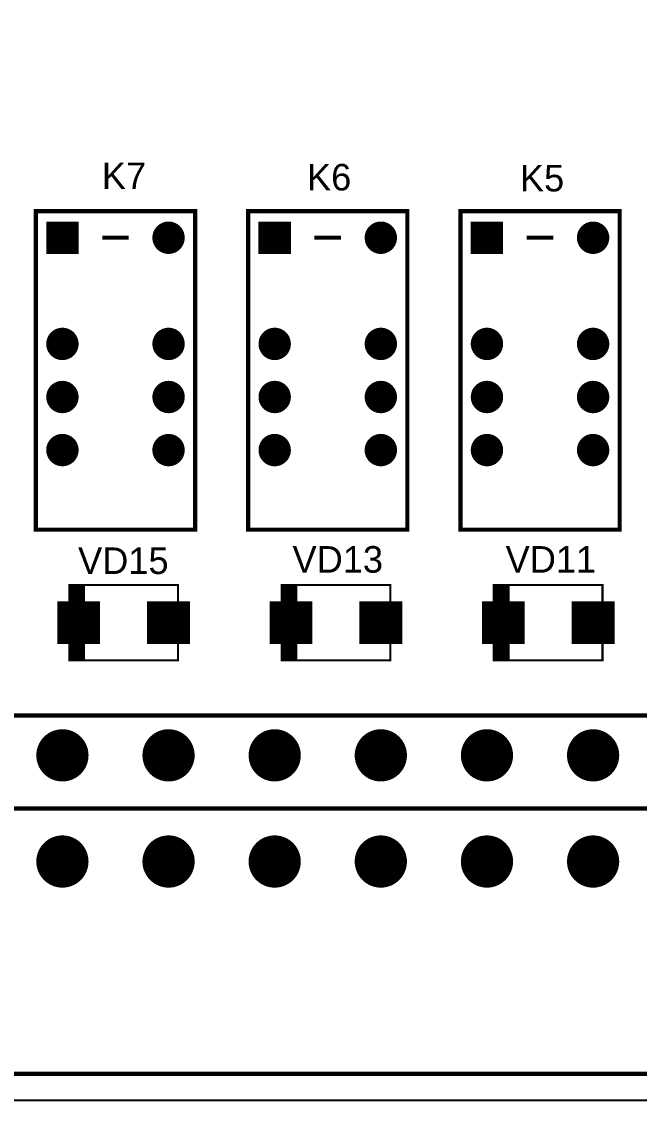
# Model space of a CAD drawing. Extents: x 51 to 816, y 111 to 274.
# Drawn here: x 238.6 to 275.6, y 122.9 to 187.4 of the extents above; entities that cross this region are included whole.
import ezdxf
from ezdxf.enums import TextEntityAlignment as Align

# ---------------------------------------------------------------- set-up
doc = ezdxf.new("R2010")
doc.units = 0
doc.header["$MEASUREMENT"] = 0
doc.layers.add('BOARD', color=7, linetype='Continuous')
doc.layers.add('TOP', color=7, linetype='Continuous')

msp = doc.modelspace()

# ---------------------------------------------------------------- linework, layer by layer
at = {"layer": 'BOARD'}
msp.add_lwpolyline([(63.2722, 251.484), (354.4197, 251.484), (354.4197, 122.8965), (63.2722, 122.8965)], close=True, dxfattribs=at)
at = {"layer": 'TOP'}
for points, const_width in [([(239.4847, 176.0778), (249.0097, 176.0778), (249.0097, 157.0278), (239.4847, 157.0278)], 0.25), ([(252.1847, 176.0778), (261.7097, 176.0778), (261.7097, 157.0278), (252.1847, 157.0278)], 0.25), ([(264.8847, 176.0778), (274.4097, 176.0778), (274.4097, 157.0278), (264.8847, 157.0278)], 0.25), ([(240.166, 175.3965), (241.9785, 175.3965), (241.9785, 173.584), (240.166, 173.584)], 0.125), ([(252.866, 175.3965), (254.6785, 175.3965), (254.6785, 173.584), (252.866, 173.584)], 0.125), ([(265.566, 175.3965), (267.3785, 175.3965), (267.3785, 173.584), (265.566, 173.584)], 0.125), ([(241.4847, 149.219), (241.4847, 153.724), (247.9847, 153.724), (247.9847, 149.219)], 0.125), ([(254.1847, 149.219), (254.1847, 153.724), (260.6847, 153.724), (260.6847, 149.219)], 0.125), ([(266.8847, 149.219), (266.8847, 153.724), (273.3847, 153.724), (273.3847, 149.219)], 0.125), ([(240.8285, 152.6903), (243.266, 152.6903), (243.266, 150.2528), (240.8285, 150.2528)], 0.125), ([(246.2035, 152.6903), (248.641, 152.6903), (248.641, 150.2528), (246.2035, 150.2528)], 0.125), ([(253.5285, 152.6903), (255.966, 152.6903), (255.966, 150.2528), (253.5285, 150.2528)], 0.125), ([(258.9035, 152.6903), (261.341, 152.6903), (261.341, 150.2528), (258.9035, 150.2528)], 0.125), ([(266.2285, 152.6903), (268.666, 152.6903), (268.666, 150.2528), (266.2285, 150.2528)], 0.125), ([(271.6035, 152.6903), (274.041, 152.6903), (274.041, 150.2528), (271.6035, 150.2528)], 0.125), ([(329.1785, 145.9153), (222.816, 145.9153), (222.816, 124.484), (329.1785, 124.484)], 0.25), ([(222.816, 140.359), (329.1785, 140.359), (329.1785, 124.484), (222.816, 124.484)], 0.25)]:
    msp.add_lwpolyline(points, close=True, dxfattribs=dict(at, const_width=const_width))
for points, const_width in [([(240.1785, 175.3965), (240.1785, 173.584)], 0.125), ([(240.3035, 175.3965), (240.3035, 173.584)], 0.125), ([(240.4285, 175.3965), (240.4285, 173.584)], 0.125), ([(240.5535, 175.3965), (240.5535, 173.584)], 0.125), ([(240.6785, 175.3965), (240.6785, 173.584)], 0.125), ([(240.8035, 175.3965), (240.8035, 173.584)], 0.125), ([(240.9285, 175.3965), (240.9285, 173.584)], 0.125), ([(241.0535, 175.3965), (241.0535, 173.584)], 0.125), ([(241.1785, 175.3965), (241.1785, 173.584)], 0.125), ([(241.3035, 175.3965), (241.3035, 173.584)], 0.125), ([(241.4285, 175.3965), (241.4285, 173.584)], 0.125), ([(241.5535, 175.3965), (241.5535, 173.584)], 0.125), ([(241.6785, 175.3965), (241.6785, 173.584)], 0.125), ([(241.8035, 175.3965), (241.8035, 173.584)], 0.125), ([(241.9285, 175.3965), (241.9285, 173.584)], 0.125), ([(246.6785, 175.0078), (246.6785, 173.9728)], 0.125), ([(246.8035, 175.1515), (246.8035, 173.829)], 0.125), ([(246.9285, 175.249), (246.9285, 173.7315)], 0.125), ([(247.0535, 175.3178), (247.0535, 173.6628)], 0.125), ([(247.1785, 175.3628), (247.1785, 173.6178)], 0.125), ([(247.3035, 175.3878), (247.3035, 173.5928)], 0.125), ([(247.4285, 175.3953), (247.4285, 173.5853)], 0.125), ([(247.5535, 175.3865), (247.5535, 173.594)], 0.125), ([(247.6785, 175.359), (247.6785, 173.6215)], 0.125), ([(247.8035, 175.3115), (247.8035, 173.669)], 0.125), ([(247.9285, 175.2415), (247.9285, 173.739)], 0.125), ([(248.0535, 175.1403), (248.0535, 173.8403)], 0.125), ([(248.1785, 174.989), (248.1785, 173.9915)], 0.125), ([(252.9285, 175.3965), (252.9285, 173.584)], 0.125), ([(253.0535, 175.3965), (253.0535, 173.584)], 0.125), ([(253.1785, 175.3965), (253.1785, 173.584)], 0.125), ([(253.3035, 175.3965), (253.3035, 173.584)], 0.125), ([(253.4285, 175.3965), (253.4285, 173.584)], 0.125), ([(253.5535, 175.3965), (253.5535, 173.584)], 0.125), ([(253.6785, 175.3965), (253.6785, 173.584)], 0.125), ([(253.8035, 175.3965), (253.8035, 173.584)], 0.125), ([(253.9285, 175.3965), (253.9285, 173.584)], 0.125), ([(254.0535, 175.3965), (254.0535, 173.584)], 0.125), ([(254.1785, 175.3965), (254.1785, 173.584)], 0.125), ([(254.3035, 175.3965), (254.3035, 173.584)], 0.125), ([(254.4285, 175.3965), (254.4285, 173.584)], 0.125), ([(254.5535, 175.3965), (254.5535, 173.584)], 0.125), ([(254.6785, 175.3965), (254.6785, 173.584)], 0.125), ([(259.3035, 174.8778), (259.3035, 174.1028)], 0.125), ([(259.4285, 175.0728), (259.4285, 173.9078)], 0.125), ([(259.5535, 175.1953), (259.5535, 173.7853)], 0.125), ([(259.6785, 175.2803), (259.6785, 173.7003)], 0.125), ([(259.8035, 175.3378), (259.8035, 173.6428)], 0.125), ([(259.9285, 175.3753), (259.9285, 173.6053)], 0.125), ([(260.0535, 175.3928), (260.0535, 173.5878)], 0.125), ([(260.1785, 175.394), (260.1785, 173.5865)], 0.125), ([(260.3035, 175.3778), (260.3035, 173.6028)], 0.125), ([(260.4285, 175.3428), (260.4285, 173.6378)], 0.125), ([(260.5535, 175.2865), (260.5535, 173.694)], 0.125), ([(260.6785, 175.2053), (260.6785, 173.7753)], 0.125), ([(260.8035, 175.0878), (260.8035, 173.8928)], 0.125), ([(260.9285, 174.904), (260.9285, 174.0765)], 0.125), ([(265.6785, 175.3965), (265.6785, 173.584)], 0.125), ([(265.8035, 175.3965), (265.8035, 173.584)], 0.125), ([(265.9285, 175.3965), (265.9285, 173.584)], 0.125), ([(266.0535, 175.3965), (266.0535, 173.584)], 0.125), ([(266.1785, 175.3965), (266.1785, 173.584)], 0.125), ([(266.3035, 175.3965), (266.3035, 173.584)], 0.125), ([(266.4285, 175.3965), (266.4285, 173.584)], 0.125), ([(266.5535, 175.3965), (266.5535, 173.584)], 0.125), ([(266.6785, 175.3965), (266.6785, 173.584)], 0.125), ([(266.8035, 175.3965), (266.8035, 173.584)], 0.125), ([(266.9285, 175.3965), (266.9285, 173.584)], 0.125), ([(267.0535, 175.3965), (267.0535, 173.584)], 0.125), ([(267.1785, 175.3965), (267.1785, 173.584)], 0.125), ([(267.3035, 175.3965), (267.3035, 173.584)], 0.125), ([(272.0535, 174.969), (272.0535, 174.0115)], 0.125), ([(272.1785, 175.1278), (272.1785, 173.8528)], 0.125), ([(272.3035, 175.2328), (272.3035, 173.7478)], 0.125), ([(272.4285, 175.3053), (272.4285, 173.6753)], 0.125), ([(272.5535, 175.3553), (272.5535, 173.6253)], 0.125), ([(272.6785, 175.384), (272.6785, 173.5965)], 0.125), ([(272.8035, 175.3953), (272.8035, 173.5853)], 0.125), ([(272.9285, 175.3903), (272.9285, 173.5903)], 0.125), ([(273.0535, 175.3653), (273.0535, 173.6153)], 0.125), ([(273.1785, 175.3228), (273.1785, 173.6578)], 0.125), ([(273.3035, 175.2578), (273.3035, 173.7228)], 0.125), ([(273.4285, 175.1628), (273.4285, 173.8178)], 0.125), ([(273.5535, 175.0253), (273.5535, 173.9553)], 0.125), ([(243.4535, 174.4903), (245.041, 174.4903)], 0.25), ([(246.5535, 174.7478), (246.5535, 174.2328)], 0.125), ([(248.3035, 174.7015), (248.3035, 174.279)], 0.125), ([(256.1535, 174.4903), (257.741, 174.4903)], 0.25), ([(268.8535, 174.4903), (270.441, 174.4903)], 0.25), ([(271.9285, 174.6403), (271.9285, 174.3403)], 0.125), ([(273.6785, 174.7865), (273.6785, 174.194)], 0.125), ([(240.8035, 169.0053), (240.8035, 167.2753)], 0.125), ([(240.9285, 169.034), (240.9285, 167.2465)], 0.125), ([(241.0535, 169.0453), (241.0535, 167.2353)], 0.125), ([(241.1785, 169.0403), (241.1785, 167.2403)], 0.125), ([(241.3035, 169.0153), (241.3035, 167.2653)], 0.125), ([(247.1785, 169.0128), (247.1785, 167.2678)], 0.125), ([(247.3035, 169.0378), (247.3035, 167.2428)], 0.125), ([(247.4285, 169.0453), (247.4285, 167.2353)], 0.125), ([(247.5535, 169.0365), (247.5535, 167.244)], 0.125), ([(247.6785, 169.009), (247.6785, 167.2715)], 0.125), ([(253.5535, 169.019), (253.5535, 167.2615)], 0.125), ([(253.6785, 169.0415), (253.6785, 167.239)], 0.125), ([(253.8035, 169.0453), (253.8035, 167.2353)], 0.125), ([(253.9285, 169.0328), (253.9285, 167.2478)], 0.125), ([(254.0535, 169.0015), (254.0535, 167.279)], 0.125), ([(259.8035, 168.9878), (259.8035, 167.2928)], 0.125), ([(259.9285, 169.0253), (259.9285, 167.2553)], 0.125), ([(260.0535, 169.0428), (260.0535, 167.2378)], 0.125), ([(260.1785, 169.044), (260.1785, 167.2365)], 0.125), ([(260.3035, 169.0278), (260.3035, 167.2528)], 0.125), ([(260.4285, 168.9928), (260.4285, 167.2878)], 0.125), ([(266.1785, 168.9965), (266.1785, 167.284)], 0.125), ([(266.3035, 169.0303), (266.3035, 167.2503)], 0.125), ([(266.4285, 169.0453), (266.4285, 167.2353)], 0.125), ([(266.5535, 169.0428), (266.5535, 167.2378)], 0.125), ([(266.6785, 169.0215), (266.6785, 167.259)], 0.125), ([(272.5535, 169.0053), (272.5535, 167.2753)], 0.125), ([(272.6785, 169.034), (272.6785, 167.2465)], 0.125), ([(272.8035, 169.0453), (272.8035, 167.2353)], 0.125), ([(272.9285, 169.0403), (272.9285, 167.2403)], 0.125), ([(273.0535, 169.0153), (273.0535, 167.2653)], 0.125), ([(240.3035, 168.619), (240.3035, 167.6615)], 0.125), ([(240.4285, 168.7778), (240.4285, 167.5028)], 0.125), ([(240.5535, 168.8828), (240.5535, 167.3978)], 0.125), ([(240.6785, 168.9553), (240.6785, 167.3253)], 0.125), ([(241.4285, 168.9728), (241.4285, 167.3078)], 0.125), ([(241.5535, 168.9078), (241.5535, 167.3728)], 0.125), ([(241.6785, 168.8128), (241.6785, 167.4678)], 0.125), ([(241.8035, 168.6753), (241.8035, 167.6053)], 0.125), ([(241.9285, 168.4365), (241.9285, 167.844)], 0.125), ([(246.5535, 168.3978), (246.5535, 167.8828)], 0.125), ([(246.6785, 168.6578), (246.6785, 167.6228)], 0.125), ([(246.8035, 168.8015), (246.8035, 167.479)], 0.125), ([(246.9285, 168.899), (246.9285, 167.3815)], 0.125), ([(247.0535, 168.9678), (247.0535, 167.3128)], 0.125), ([(247.8035, 168.9615), (247.8035, 167.319)], 0.125), ([(247.9285, 168.8915), (247.9285, 167.389)], 0.125), ([(248.0535, 168.7903), (248.0535, 167.4903)], 0.125), ([(248.1785, 168.639), (248.1785, 167.6415)], 0.125), ([(248.3035, 168.3515), (248.3035, 167.929)], 0.125), ([(252.9285, 168.4703), (252.9285, 167.8103)], 0.125), ([(253.0535, 168.6915), (253.0535, 167.589)], 0.125), ([(253.1785, 168.824), (253.1785, 167.4565)], 0.125), ([(253.3035, 168.9153), (253.3035, 167.3653)], 0.125), ([(253.4285, 168.9778), (253.4285, 167.3028)], 0.125), ([(254.1785, 168.9503), (254.1785, 167.3303)], 0.125), ([(254.3035, 168.874), (254.3035, 167.4065)], 0.125), ([(254.4285, 168.7653), (254.4285, 167.5153)], 0.125), ([(254.5535, 168.599), (254.5535, 167.6815)], 0.125), ([(259.3035, 168.5278), (259.3035, 167.7528)], 0.125), ([(259.4285, 168.7228), (259.4285, 167.5578)], 0.125), ([(259.5535, 168.8453), (259.5535, 167.4353)], 0.125), ([(259.6785, 168.9303), (259.6785, 167.3503)], 0.125), ([(260.5535, 168.9365), (260.5535, 167.344)], 0.125), ([(260.6785, 168.8553), (260.6785, 167.4253)], 0.125), ([(260.8035, 168.7378), (260.8035, 167.5428)], 0.125), ([(260.9285, 168.554), (260.9285, 167.7265)], 0.125), ([(265.6785, 168.5765), (265.6785, 167.704)], 0.125), ([(265.8035, 168.7515), (265.8035, 167.529)], 0.125), ([(265.9285, 168.8653), (265.9285, 167.4153)], 0.125), ([(266.0535, 168.9428), (266.0535, 167.3378)], 0.125), ([(266.8035, 168.9828), (266.8035, 167.2978)], 0.125), ([(266.9285, 168.9228), (266.9285, 167.3578)], 0.125), ([(267.0535, 168.8353), (267.0535, 167.4453)], 0.125), ([(267.1785, 168.7078), (267.1785, 167.5728)], 0.125), ([(267.3035, 168.5003), (267.3035, 167.7803)], 0.125), ([(272.0535, 168.619), (272.0535, 167.6615)], 0.125), ([(272.1785, 168.7778), (272.1785, 167.5028)], 0.125), ([(272.3035, 168.8828), (272.3035, 167.3978)], 0.125), ([(272.4285, 168.9553), (272.4285, 167.3253)], 0.125), ([(273.1785, 168.9728), (273.1785, 167.3078)], 0.125), ([(273.3035, 168.9078), (273.3035, 167.3728)], 0.125), ([(273.4285, 168.8128), (273.4285, 167.4678)], 0.125), ([(273.5535, 168.6753), (273.5535, 167.6053)], 0.125), ([(273.6785, 168.4365), (273.6785, 167.844)], 0.125), ([(240.1785, 168.2903), (240.1785, 167.9903)], 0.125), ([(271.9285, 168.2903), (271.9285, 167.9903)], 0.125), ([(240.6785, 165.7803), (240.6785, 164.1503)], 0.125), ([(240.8035, 165.8303), (240.8035, 164.1003)], 0.125), ([(240.9285, 165.859), (240.9285, 164.0715)], 0.125), ([(241.0535, 165.8703), (241.0535, 164.0603)], 0.125), ([(241.1785, 165.8653), (241.1785, 164.0653)], 0.125), ([(241.3035, 165.8403), (241.3035, 164.0903)], 0.125), ([(241.4285, 165.7978), (241.4285, 164.1328)], 0.125), ([(247.0535, 165.7928), (247.0535, 164.1378)], 0.125), ([(247.1785, 165.8378), (247.1785, 164.0928)], 0.125), ([(247.3035, 165.8628), (247.3035, 164.0678)], 0.125), ([(247.4285, 165.8703), (247.4285, 164.0603)], 0.125), ([(247.5535, 165.8615), (247.5535, 164.069)], 0.125), ([(247.6785, 165.834), (247.6785, 164.0965)], 0.125), ([(247.8035, 165.7865), (247.8035, 164.144)], 0.125), ([(253.4285, 165.8028), (253.4285, 164.1278)], 0.125), ([(253.5535, 165.844), (253.5535, 164.0865)], 0.125), ([(253.6785, 165.8665), (253.6785, 164.064)], 0.125), ([(253.8035, 165.8703), (253.8035, 164.0603)], 0.125), ([(253.9285, 165.8578), (253.9285, 164.0728)], 0.125), ([(254.0535, 165.8265), (254.0535, 164.104)], 0.125), ([(254.1785, 165.7753), (254.1785, 164.1553)], 0.125), ([(259.8035, 165.8128), (259.8035, 164.1178)], 0.125), ([(259.9285, 165.8503), (259.9285, 164.0803)], 0.125), ([(260.0535, 165.8678), (260.0535, 164.0628)], 0.125), ([(260.1785, 165.869), (260.1785, 164.0615)], 0.125), ([(260.3035, 165.8528), (260.3035, 164.0778)], 0.125), ([(260.4285, 165.8178), (260.4285, 164.1128)], 0.125), ([(260.5535, 165.7615), (260.5535, 164.169)], 0.125), ([(266.0535, 165.7678), (266.0535, 164.1628)], 0.125), ([(266.1785, 165.8215), (266.1785, 164.109)], 0.125), ([(266.3035, 165.8553), (266.3035, 164.0753)], 0.125), ([(266.4285, 165.8703), (266.4285, 164.0603)], 0.125), ([(266.5535, 165.8678), (266.5535, 164.0628)], 0.125), ([(266.6785, 165.8465), (266.6785, 164.084)], 0.125), ([(266.8035, 165.8078), (266.8035, 164.1228)], 0.125), ([(272.4285, 165.7803), (272.4285, 164.1503)], 0.125), ([(272.5535, 165.8303), (272.5535, 164.1003)], 0.125), ([(272.6785, 165.859), (272.6785, 164.0715)], 0.125), ([(272.8035, 165.8703), (272.8035, 164.0603)], 0.125), ([(272.9285, 165.8653), (272.9285, 164.0653)], 0.125), ([(273.0535, 165.8403), (273.0535, 164.0903)], 0.125), ([(273.1785, 165.7978), (273.1785, 164.1328)], 0.125), ([(240.1785, 165.1153), (240.1785, 164.8153)], 0.125), ([(240.3035, 165.444), (240.3035, 164.4865)], 0.125), ([(240.4285, 165.6028), (240.4285, 164.3278)], 0.125), ([(240.5535, 165.7078), (240.5535, 164.2228)], 0.125), ([(241.5535, 165.7328), (241.5535, 164.1978)], 0.125), ([(241.6785, 165.6378), (241.6785, 164.2928)], 0.125), ([(241.8035, 165.5003), (241.8035, 164.4303)], 0.125), ([(241.9285, 165.2615), (241.9285, 164.669)], 0.125), ([(246.5535, 165.2228), (246.5535, 164.7078)], 0.125), ([(246.6785, 165.4828), (246.6785, 164.4478)], 0.125), ([(246.8035, 165.6265), (246.8035, 164.304)], 0.125), ([(246.9285, 165.724), (246.9285, 164.2065)], 0.125), ([(247.9285, 165.7165), (247.9285, 164.214)], 0.125), ([(248.0535, 165.6153), (248.0535, 164.3153)], 0.125), ([(248.1785, 165.464), (248.1785, 164.4665)], 0.125), ([(248.3035, 165.1765), (248.3035, 164.754)], 0.125), ([(252.9285, 165.2953), (252.9285, 164.6353)], 0.125), ([(253.0535, 165.5165), (253.0535, 164.414)], 0.125), ([(253.1785, 165.649), (253.1785, 164.2815)], 0.125), ([(253.3035, 165.7403), (253.3035, 164.1903)], 0.125), ([(254.3035, 165.699), (254.3035, 164.2315)], 0.125), ([(254.4285, 165.5903), (254.4285, 164.3403)], 0.125), ([(254.5535, 165.424), (254.5535, 164.5065)], 0.125), ([(259.3035, 165.3528), (259.3035, 164.5778)], 0.125), ([(259.4285, 165.5478), (259.4285, 164.3828)], 0.125), ([(259.5535, 165.6703), (259.5535, 164.2603)], 0.125), ([(259.6785, 165.7553), (259.6785, 164.1753)], 0.125), ([(260.6785, 165.6803), (260.6785, 164.2503)], 0.125), ([(260.8035, 165.5628), (260.8035, 164.3678)], 0.125), ([(260.9285, 165.379), (260.9285, 164.5515)], 0.125), ([(265.6785, 165.4015), (265.6785, 164.529)], 0.125), ([(265.8035, 165.5765), (265.8035, 164.354)], 0.125), ([(265.9285, 165.6903), (265.9285, 164.2403)], 0.125), ([(266.9285, 165.7478), (266.9285, 164.1828)], 0.125), ([(267.0535, 165.6603), (267.0535, 164.2703)], 0.125), ([(267.1785, 165.5328), (267.1785, 164.3978)], 0.125), ([(267.3035, 165.3253), (267.3035, 164.6053)], 0.125), ([(271.9285, 165.1153), (271.9285, 164.8153)], 0.125), ([(272.0535, 165.444), (272.0535, 164.4865)], 0.125), ([(272.1785, 165.6028), (272.1785, 164.3278)], 0.125), ([(272.3035, 165.7078), (272.3035, 164.2228)], 0.125), ([(273.3035, 165.7328), (273.3035, 164.1978)], 0.125), ([(273.4285, 165.6378), (273.4285, 164.2928)], 0.125), ([(273.5535, 165.5003), (273.5535, 164.4303)], 0.125), ([(273.6785, 165.2615), (273.6785, 164.669)], 0.125), ([(240.5535, 162.5328), (240.5535, 161.0478)], 0.125), ([(240.6785, 162.6053), (240.6785, 160.9753)], 0.125), ([(240.8035, 162.6553), (240.8035, 160.9253)], 0.125), ([(240.9285, 162.684), (240.9285, 160.8965)], 0.125), ([(241.0535, 162.6953), (241.0535, 160.8853)], 0.125), ([(241.1785, 162.6903), (241.1785, 160.8903)], 0.125), ([(241.3035, 162.6653), (241.3035, 160.9153)], 0.125), ([(241.4285, 162.6228), (241.4285, 160.9578)], 0.125), ([(241.5535, 162.5578), (241.5535, 161.0228)], 0.125), ([(246.9285, 162.549), (246.9285, 161.0315)], 0.125), ([(247.0535, 162.6178), (247.0535, 160.9628)], 0.125), ([(247.1785, 162.6628), (247.1785, 160.9178)], 0.125), ([(247.3035, 162.6878), (247.3035, 160.8928)], 0.125), ([(247.4285, 162.6953), (247.4285, 160.8853)], 0.125), ([(247.5535, 162.6865), (247.5535, 160.894)], 0.125), ([(247.6785, 162.659), (247.6785, 160.9215)], 0.125), ([(247.8035, 162.6115), (247.8035, 160.969)], 0.125), ([(247.9285, 162.5415), (247.9285, 161.039)], 0.125), ([(253.3035, 162.5653), (253.3035, 161.0153)], 0.125), ([(253.4285, 162.6278), (253.4285, 160.9528)], 0.125), ([(253.5535, 162.669), (253.5535, 160.9115)], 0.125), ([(253.6785, 162.6915), (253.6785, 160.889)], 0.125), ([(253.8035, 162.6953), (253.8035, 160.8853)], 0.125), ([(253.9285, 162.6828), (253.9285, 160.8978)], 0.125), ([(254.0535, 162.6515), (254.0535, 160.929)], 0.125), ([(254.1785, 162.6003), (254.1785, 160.9803)], 0.125), ([(259.6785, 162.5803), (259.6785, 161.0003)], 0.125), ([(259.8035, 162.6378), (259.8035, 160.9428)], 0.125), ([(259.9285, 162.6753), (259.9285, 160.9053)], 0.125), ([(260.0535, 162.6928), (260.0535, 160.8878)], 0.125), ([(260.1785, 162.694), (260.1785, 160.8865)], 0.125), ([(260.3035, 162.6778), (260.3035, 160.9028)], 0.125), ([(260.4285, 162.6428), (260.4285, 160.9378)], 0.125), ([(260.5535, 162.5865), (260.5535, 160.994)], 0.125), ([(266.0535, 162.5928), (266.0535, 160.9878)], 0.125), ([(266.1785, 162.6465), (266.1785, 160.934)], 0.125), ([(266.3035, 162.6803), (266.3035, 160.9003)], 0.125), ([(266.4285, 162.6953), (266.4285, 160.8853)], 0.125), ([(266.5535, 162.6928), (266.5535, 160.8878)], 0.125), ([(266.6785, 162.6715), (266.6785, 160.909)], 0.125), ([(266.8035, 162.6328), (266.8035, 160.9478)], 0.125), ([(266.9285, 162.5728), (266.9285, 161.0078)], 0.125), ([(272.3035, 162.5328), (272.3035, 161.0478)], 0.125), ([(272.4285, 162.6053), (272.4285, 160.9753)], 0.125), ([(272.5535, 162.6553), (272.5535, 160.9253)], 0.125), ([(272.6785, 162.684), (272.6785, 160.8965)], 0.125), ([(272.8035, 162.6953), (272.8035, 160.8853)], 0.125), ([(272.9285, 162.6903), (272.9285, 160.8903)], 0.125), ([(273.0535, 162.6653), (273.0535, 160.9153)], 0.125), ([(273.1785, 162.6228), (273.1785, 160.9578)], 0.125), ([(273.3035, 162.5578), (273.3035, 161.0228)], 0.125), ([(240.1785, 161.9403), (240.1785, 161.6403)], 0.125), ([(240.3035, 162.269), (240.3035, 161.3115)], 0.125), ([(240.4285, 162.4278), (240.4285, 161.1528)], 0.125), ([(241.6785, 162.4628), (241.6785, 161.1178)], 0.125), ([(241.8035, 162.3253), (241.8035, 161.2553)], 0.125), ([(241.9285, 162.0865), (241.9285, 161.494)], 0.125), ([(246.5535, 162.0478), (246.5535, 161.5328)], 0.125), ([(246.6785, 162.3078), (246.6785, 161.2728)], 0.125), ([(246.8035, 162.4515), (246.8035, 161.129)], 0.125), ([(248.0535, 162.4403), (248.0535, 161.1403)], 0.125), ([(248.1785, 162.289), (248.1785, 161.2915)], 0.125), ([(248.3035, 162.0015), (248.3035, 161.579)], 0.125), ([(252.9285, 162.1203), (252.9285, 161.4603)], 0.125), ([(253.0535, 162.3415), (253.0535, 161.239)], 0.125), ([(253.1785, 162.474), (253.1785, 161.1065)], 0.125), ([(254.3035, 162.524), (254.3035, 161.0565)], 0.125), ([(254.4285, 162.4153), (254.4285, 161.1653)], 0.125), ([(254.5535, 162.249), (254.5535, 161.3315)], 0.125), ([(259.3035, 162.1778), (259.3035, 161.4028)], 0.125), ([(259.4285, 162.3728), (259.4285, 161.2078)], 0.125), ([(259.5535, 162.4953), (259.5535, 161.0853)], 0.125), ([(260.6785, 162.5053), (260.6785, 161.0753)], 0.125), ([(260.8035, 162.3878), (260.8035, 161.1928)], 0.125), ([(260.9285, 162.204), (260.9285, 161.3765)], 0.125), ([(265.6785, 162.2265), (265.6785, 161.354)], 0.125), ([(265.8035, 162.4015), (265.8035, 161.179)], 0.125), ([(265.9285, 162.5153), (265.9285, 161.0653)], 0.125), ([(267.0535, 162.4853), (267.0535, 161.0953)], 0.125), ([(267.1785, 162.3578), (267.1785, 161.2228)], 0.125), ([(267.3035, 162.1503), (267.3035, 161.4303)], 0.125), ([(271.9285, 161.9403), (271.9285, 161.6403)], 0.125), ([(272.0535, 162.269), (272.0535, 161.3115)], 0.125), ([(272.1785, 162.4278), (272.1785, 161.1528)], 0.125), ([(273.4285, 162.4628), (273.4285, 161.1178)], 0.125), ([(273.5535, 162.3253), (273.5535, 161.2553)], 0.125), ([(273.6785, 162.0865), (273.6785, 161.494)], 0.125), ([(241.6097, 149.219), (241.6097, 153.724)], 0.125), ([(241.7347, 149.219), (241.7347, 153.724)], 0.125), ([(241.8597, 149.219), (241.8597, 153.724)], 0.125), ([(241.9847, 149.219), (241.9847, 153.724)], 0.125), ([(242.1097, 149.219), (242.1097, 153.724)], 0.125), ([(242.2347, 149.219), (242.2347, 153.724)], 0.125), ([(242.3597, 149.219), (242.3597, 153.724)], 0.125), ([(254.3097, 149.219), (254.3097, 153.724)], 0.125), ([(254.4347, 149.219), (254.4347, 153.724)], 0.125), ([(254.5597, 149.219), (254.5597, 153.724)], 0.125), ([(254.6847, 149.219), (254.6847, 153.724)], 0.125), ([(254.8097, 149.219), (254.8097, 153.724)], 0.125), ([(254.9347, 149.219), (254.9347, 153.724)], 0.125), ([(255.0597, 149.219), (255.0597, 153.724)], 0.125), ([(267.0097, 149.219), (267.0097, 153.724)], 0.125), ([(267.1347, 149.219), (267.1347, 153.724)], 0.125), ([(267.2597, 149.219), (267.2597, 153.724)], 0.125), ([(267.3847, 149.219), (267.3847, 153.724)], 0.125), ([(267.5097, 149.219), (267.5097, 153.724)], 0.125), ([(267.6347, 149.219), (267.6347, 153.724)], 0.125), ([(267.7597, 149.219), (267.7597, 153.724)], 0.125), ([(240.9285, 152.6903), (240.9285, 150.2528)], 0.125), ([(241.0535, 152.6903), (241.0535, 150.2528)], 0.125), ([(241.1785, 152.6903), (241.1785, 150.2528)], 0.125), ([(241.3035, 152.6903), (241.3035, 150.2528)], 0.125), ([(241.4285, 152.6903), (241.4285, 150.2528)], 0.125), ([(241.5535, 152.6903), (241.5535, 150.2528)], 0.125), ([(241.6785, 152.6903), (241.6785, 150.2528)], 0.125), ([(241.8035, 152.6903), (241.8035, 150.2528)], 0.125), ([(241.9285, 152.6903), (241.9285, 150.2528)], 0.125), ([(242.0535, 152.6903), (242.0535, 150.2528)], 0.125), ([(242.1785, 152.6903), (242.1785, 150.2528)], 0.125), ([(242.3035, 152.6903), (242.3035, 150.2528)], 0.125), ([(242.4285, 152.6903), (242.4285, 150.2528)], 0.125), ([(242.5535, 152.6903), (242.5535, 150.2528)], 0.125), ([(242.6785, 152.6903), (242.6785, 150.2528)], 0.125), ([(242.8035, 152.6903), (242.8035, 150.2528)], 0.125), ([(242.9285, 152.6903), (242.9285, 150.2528)], 0.125), ([(243.0535, 152.6903), (243.0535, 150.2528)], 0.125), ([(243.1785, 152.6903), (243.1785, 150.2528)], 0.125), ([(246.3035, 152.6903), (246.3035, 150.2528)], 0.125), ([(246.4285, 152.6903), (246.4285, 150.2528)], 0.125), ([(246.5535, 152.6903), (246.5535, 150.2528)], 0.125), ([(246.6785, 152.6903), (246.6785, 150.2528)], 0.125), ([(246.8035, 152.6903), (246.8035, 150.2528)], 0.125), ([(246.9285, 152.6903), (246.9285, 150.2528)], 0.125), ([(247.0535, 152.6903), (247.0535, 150.2528)], 0.125), ([(247.1785, 152.6903), (247.1785, 150.2528)], 0.125), ([(247.3035, 152.6903), (247.3035, 150.2528)], 0.125), ([(247.4285, 152.6903), (247.4285, 150.2528)], 0.125), ([(247.5535, 152.6903), (247.5535, 150.2528)], 0.125), ([(247.6785, 152.6903), (247.6785, 150.2528)], 0.125), ([(247.8035, 152.6903), (247.8035, 150.2528)], 0.125), ([(247.9285, 152.6903), (247.9285, 150.2528)], 0.125), ([(248.0535, 152.6903), (248.0535, 150.2528)], 0.125), ([(248.1785, 152.6903), (248.1785, 150.2528)], 0.125), ([(248.3035, 152.6903), (248.3035, 150.2528)], 0.125), ([(248.4285, 152.6903), (248.4285, 150.2528)], 0.125), ([(248.5535, 152.6903), (248.5535, 150.2528)], 0.125), ([(253.5535, 152.6903), (253.5535, 150.2528)], 0.125), ([(253.6785, 152.6903), (253.6785, 150.2528)], 0.125), ([(253.8035, 152.6903), (253.8035, 150.2528)], 0.125), ([(253.9285, 152.6903), (253.9285, 150.2528)], 0.125), ([(254.0535, 152.6903), (254.0535, 150.2528)], 0.125), ([(254.1785, 152.6903), (254.1785, 150.2528)], 0.125), ([(254.3035, 152.6903), (254.3035, 150.2528)], 0.125), ([(254.4285, 152.6903), (254.4285, 150.2528)], 0.125), ([(254.5535, 152.6903), (254.5535, 150.2528)], 0.125), ([(254.6785, 152.6903), (254.6785, 150.2528)], 0.125), ([(254.8035, 152.6903), (254.8035, 150.2528)], 0.125), ([(254.9285, 152.6903), (254.9285, 150.2528)], 0.125), ([(255.0535, 152.6903), (255.0535, 150.2528)], 0.125), ([(255.1785, 152.6903), (255.1785, 150.2528)], 0.125), ([(255.3035, 152.6903), (255.3035, 150.2528)], 0.125), ([(255.4285, 152.6903), (255.4285, 150.2528)], 0.125), ([(255.5535, 152.6903), (255.5535, 150.2528)], 0.125), ([(255.6785, 152.6903), (255.6785, 150.2528)], 0.125), ([(255.8035, 152.6903), (255.8035, 150.2528)], 0.125), ([(255.9285, 152.6903), (255.9285, 150.2528)], 0.125), ([(258.9285, 152.6903), (258.9285, 150.2528)], 0.125), ([(259.0535, 152.6903), (259.0535, 150.2528)], 0.125), ([(259.1785, 152.6903), (259.1785, 150.2528)], 0.125), ([(259.3035, 152.6903), (259.3035, 150.2528)], 0.125), ([(259.4285, 152.6903), (259.4285, 150.2528)], 0.125), ([(259.5535, 152.6903), (259.5535, 150.2528)], 0.125), ([(259.6785, 152.6903), (259.6785, 150.2528)], 0.125), ([(259.8035, 152.6903), (259.8035, 150.2528)], 0.125), ([(259.9285, 152.6903), (259.9285, 150.2528)], 0.125), ([(260.0535, 152.6903), (260.0535, 150.2528)], 0.125), ([(260.1785, 152.6903), (260.1785, 150.2528)], 0.125), ([(260.3035, 152.6903), (260.3035, 150.2528)], 0.125), ([(260.4285, 152.6903), (260.4285, 150.2528)], 0.125), ([(260.5535, 152.6903), (260.5535, 150.2528)], 0.125), ([(260.6785, 152.6903), (260.6785, 150.2528)], 0.125), ([(260.8035, 152.6903), (260.8035, 150.2528)], 0.125), ([(260.9285, 152.6903), (260.9285, 150.2528)], 0.125), ([(261.0535, 152.6903), (261.0535, 150.2528)], 0.125), ([(261.1785, 152.6903), (261.1785, 150.2528)], 0.125), ([(261.3035, 152.6903), (261.3035, 150.2528)], 0.125), ([(266.3035, 152.6903), (266.3035, 150.2528)], 0.125), ([(266.4285, 152.6903), (266.4285, 150.2528)], 0.125), ([(266.5535, 152.6903), (266.5535, 150.2528)], 0.125), ([(266.6785, 152.6903), (266.6785, 150.2528)], 0.125), ([(266.8035, 152.6903), (266.8035, 150.2528)], 0.125), ([(266.9285, 152.6903), (266.9285, 150.2528)], 0.125), ([(267.0535, 152.6903), (267.0535, 150.2528)], 0.125), ([(267.1785, 152.6903), (267.1785, 150.2528)], 0.125), ([(267.3035, 152.6903), (267.3035, 150.2528)], 0.125), ([(267.4285, 152.6903), (267.4285, 150.2528)], 0.125), ([(267.5535, 152.6903), (267.5535, 150.2528)], 0.125), ([(267.6785, 152.6903), (267.6785, 150.2528)], 0.125), ([(267.8035, 152.6903), (267.8035, 150.2528)], 0.125), ([(267.9285, 152.6903), (267.9285, 150.2528)], 0.125), ([(268.0535, 152.6903), (268.0535, 150.2528)], 0.125), ([(268.1785, 152.6903), (268.1785, 150.2528)], 0.125), ([(268.3035, 152.6903), (268.3035, 150.2528)], 0.125), ([(268.4285, 152.6903), (268.4285, 150.2528)], 0.125), ([(268.5535, 152.6903), (268.5535, 150.2528)], 0.125), ([(271.6785, 152.6903), (271.6785, 150.2528)], 0.125), ([(271.8035, 152.6903), (271.8035, 150.2528)], 0.125), ([(271.9285, 152.6903), (271.9285, 150.2528)], 0.125), ([(272.0535, 152.6903), (272.0535, 150.2528)], 0.125), ([(272.1785, 152.6903), (272.1785, 150.2528)], 0.125), ([(272.3035, 152.6903), (272.3035, 150.2528)], 0.125), ([(272.4285, 152.6903), (272.4285, 150.2528)], 0.125), ([(272.5535, 152.6903), (272.5535, 150.2528)], 0.125), ([(272.6785, 152.6903), (272.6785, 150.2528)], 0.125), ([(272.8035, 152.6903), (272.8035, 150.2528)], 0.125), ([(272.9285, 152.6903), (272.9285, 150.2528)], 0.125), ([(273.0535, 152.6903), (273.0535, 150.2528)], 0.125), ([(273.1785, 152.6903), (273.1785, 150.2528)], 0.125), ([(273.3035, 152.6903), (273.3035, 150.2528)], 0.125), ([(273.4285, 152.6903), (273.4285, 150.2528)], 0.125), ([(273.5535, 152.6903), (273.5535, 150.2528)], 0.125), ([(273.6785, 152.6903), (273.6785, 150.2528)], 0.125), ([(273.8035, 152.6903), (273.8035, 150.2528)], 0.125), ([(273.9285, 152.6903), (273.9285, 150.2528)], 0.125), ([(239.9285, 144.504), (239.9285, 142.564)], 0.125), ([(240.0535, 144.634), (240.0535, 142.434)], 0.125), ([(240.1785, 144.7378), (240.1785, 142.3303)], 0.125), ([(240.3035, 144.8215), (240.3035, 142.2465)], 0.125), ([(240.4285, 144.8878), (240.4285, 142.1803)], 0.125), ([(240.5535, 144.9403), (240.5535, 142.1278)], 0.125), ([(240.6785, 144.9803), (240.6785, 142.0878)], 0.125), ([(240.8035, 145.009), (240.8035, 142.059)], 0.125), ([(240.9285, 145.0265), (240.9285, 142.0415)], 0.125), ([(241.0535, 145.0328), (241.0535, 142.0353)], 0.125), ([(241.1785, 145.029), (241.1785, 142.039)], 0.125), ([(241.3035, 145.0153), (241.3035, 142.0528)], 0.125), ([(241.4285, 144.9903), (241.4285, 142.0778)], 0.125), ([(241.5535, 144.954), (241.5535, 142.114)], 0.125), ([(241.6785, 144.9053), (241.6785, 142.1628)], 0.125), ([(241.8035, 144.8428), (241.8035, 142.2253)], 0.125), ([(241.9285, 144.7653), (241.9285, 142.3028)], 0.125), ([(242.0535, 144.6678), (242.0535, 142.4003)], 0.125), ([(242.1785, 144.5465), (242.1785, 142.5215)], 0.125), ([(246.3035, 144.5328), (246.3035, 142.5353)], 0.125), ([(246.4285, 144.6565), (246.4285, 142.4115)], 0.125), ([(246.5535, 144.7565), (246.5535, 142.3115)], 0.125), ([(246.6785, 144.8365), (246.6785, 142.2315)], 0.125), ([(246.8035, 144.9003), (246.8035, 142.1678)], 0.125), ([(246.9285, 144.9503), (246.9285, 142.1178)], 0.125), ([(247.0535, 144.9878), (247.0535, 142.0803)], 0.125), ([(247.1785, 145.014), (247.1785, 142.054)], 0.125), ([(247.3035, 145.029), (247.3035, 142.039)], 0.125), ([(247.4285, 145.0328), (247.4285, 142.0353)], 0.125), ([(247.5535, 145.0278), (247.5535, 142.0403)], 0.125), ([(247.6785, 145.0115), (247.6785, 142.0565)], 0.125), ([(247.8035, 144.984), (247.8035, 142.084)], 0.125), ([(247.9285, 144.9453), (247.9285, 142.1228)], 0.125), ([(248.0535, 144.894), (248.0535, 142.174)], 0.125), ([(248.1785, 144.829), (248.1785, 142.239)], 0.125), ([(248.3035, 144.7478), (248.3035, 142.3203)], 0.125), ([(248.4285, 144.6453), (248.4285, 142.4228)], 0.125), ([(248.5535, 144.519), (248.5535, 142.549)], 0.125), ([(252.6785, 144.5603), (252.6785, 142.5078)], 0.125), ([(252.8035, 144.679), (252.8035, 142.389)], 0.125), ([(252.9285, 144.774), (252.9285, 142.294)], 0.125), ([(253.0535, 144.8503), (253.0535, 142.2178)], 0.125), ([(253.1785, 144.9103), (253.1785, 142.1578)], 0.125), ([(253.3035, 144.9578), (253.3035, 142.1103)], 0.125), ([(253.4285, 144.994), (253.4285, 142.074)], 0.125), ([(253.5535, 145.0178), (253.5535, 142.0503)], 0.125), ([(253.6785, 145.0303), (253.6785, 142.0378)], 0.125), ([(253.8035, 145.0328), (253.8035, 142.0353)], 0.125), ([(253.9285, 145.0253), (253.9285, 142.0428)], 0.125), ([(254.0535, 145.0065), (254.0535, 142.0615)], 0.125), ([(254.1785, 144.9778), (254.1785, 142.0903)], 0.125), ([(254.3035, 144.9365), (254.3035, 142.1315)], 0.125), ([(254.4285, 144.8828), (254.4285, 142.1853)], 0.125), ([(254.5535, 144.814), (254.5535, 142.254)], 0.125), ([(254.6785, 144.729), (254.6785, 142.339)], 0.125), ([(254.8035, 144.6228), (254.8035, 142.4453)], 0.125), ([(254.9285, 144.489), (254.9285, 142.579)], 0.125), ([(259.0535, 144.5865), (259.0535, 142.4815)], 0.125), ([(259.1785, 144.699), (259.1785, 142.369)], 0.125), ([(259.3035, 144.7903), (259.3035, 142.2778)], 0.125), ([(259.4285, 144.8628), (259.4285, 142.2053)], 0.125), ([(259.5535, 144.9215), (259.5535, 142.1465)], 0.125), ([(259.6785, 144.9665), (259.6785, 142.1015)], 0.125), ([(259.8035, 144.999), (259.8035, 142.069)], 0.125), ([(259.9285, 145.0203), (259.9285, 142.0478)], 0.125), ([(260.0535, 145.0315), (260.0535, 142.0365)], 0.125), ([(260.1785, 145.0328), (260.1785, 142.0353)], 0.125), ([(260.3035, 145.0228), (260.3035, 142.0453)], 0.125), ([(260.4285, 145.0015), (260.4285, 142.0665)], 0.125), ([(260.5535, 144.9703), (260.5535, 142.0978)], 0.125), ([(260.6785, 144.9265), (260.6785, 142.1415)], 0.125), ([(260.8035, 144.8703), (260.8035, 142.1978)], 0.125), ([(260.9285, 144.7978), (260.9285, 142.2703)], 0.125), ([(261.0535, 144.709), (261.0535, 142.359)], 0.125), ([(261.1785, 144.599), (261.1785, 142.469)], 0.125), ([(265.3035, 144.474), (265.3035, 142.594)], 0.125), ([(265.4285, 144.6103), (265.4285, 142.4578)], 0.125), ([(265.5535, 144.719), (265.5535, 142.349)], 0.125), ([(265.6785, 144.8065), (265.6785, 142.2615)], 0.125), ([(265.8035, 144.8765), (265.8035, 142.1915)], 0.125), ([(265.9285, 144.9315), (265.9285, 142.1365)], 0.125), ([(266.0535, 144.974), (266.0535, 142.094)], 0.125), ([(266.1785, 145.004), (266.1785, 142.064)], 0.125), ([(266.3035, 145.024), (266.3035, 142.044)], 0.125), ([(266.4285, 145.0328), (266.4285, 142.0353)], 0.125), ([(266.5535, 145.0315), (266.5535, 142.0365)], 0.125), ([(266.6785, 145.019), (266.6785, 142.049)], 0.125), ([(266.8035, 144.9965), (266.8035, 142.0715)], 0.125), ([(266.9285, 144.9628), (266.9285, 142.1053)], 0.125), ([(267.0535, 144.9165), (267.0535, 142.1515)], 0.125), ([(267.1785, 144.8565), (267.1785, 142.2115)], 0.125), ([(267.3035, 144.7815), (267.3035, 142.2865)], 0.125), ([(267.4285, 144.689), (267.4285, 142.379)], 0.125), ([(267.5535, 144.5728), (267.5535, 142.4953)], 0.125), ([(271.6785, 144.504), (271.6785, 142.564)], 0.125), ([(271.8035, 144.634), (271.8035, 142.434)], 0.125), ([(271.9285, 144.7378), (271.9285, 142.3303)], 0.125), ([(272.0535, 144.8215), (272.0535, 142.2465)], 0.125), ([(272.1785, 144.8878), (272.1785, 142.1803)], 0.125), ([(272.3035, 144.9403), (272.3035, 142.1278)], 0.125), ([(272.4285, 144.9803), (272.4285, 142.0878)], 0.125), ([(272.5535, 145.009), (272.5535, 142.059)], 0.125), ([(272.6785, 145.0265), (272.6785, 142.0415)], 0.125), ([(272.8035, 145.0328), (272.8035, 142.0353)], 0.125), ([(272.9285, 145.029), (272.9285, 142.039)], 0.125), ([(273.0535, 145.0153), (273.0535, 142.0528)], 0.125), ([(273.1785, 144.9903), (273.1785, 142.0778)], 0.125), ([(273.3035, 144.954), (273.3035, 142.114)], 0.125), ([(273.4285, 144.9053), (273.4285, 142.1628)], 0.125), ([(273.5535, 144.8428), (273.5535, 142.2253)], 0.125), ([(273.6785, 144.7653), (273.6785, 142.3028)], 0.125), ([(273.8035, 144.6678), (273.8035, 142.4003)], 0.125), ([(273.9285, 144.5465), (273.9285, 142.5215)], 0.125), ([(239.6785, 144.0878), (239.6785, 142.9803)], 0.125), ([(239.8035, 144.334), (239.8035, 142.734)], 0.125), ([(242.3035, 144.3903), (242.3035, 142.6778)], 0.125), ([(242.4285, 144.174), (242.4285, 142.894)], 0.125), ([(246.0535, 144.1465), (246.0535, 142.9215)], 0.125), ([(246.1785, 144.3715), (246.1785, 142.6965)], 0.125), ([(248.6785, 144.3528), (248.6785, 142.7153)], 0.125), ([(248.8035, 144.1178), (248.8035, 142.9503)], 0.125), ([(252.3035, 143.8378), (252.3035, 143.2303)], 0.125), ([(252.4285, 144.2003), (252.4285, 142.8678)], 0.125), ([(252.5535, 144.4078), (252.5535, 142.6603)], 0.125), ([(255.0535, 144.3128), (255.0535, 142.7553)], 0.125), ([(255.1785, 144.0553), (255.1785, 143.0128)], 0.125), ([(258.6785, 143.9403), (258.6785, 143.1278)], 0.125), ([(258.8035, 144.2478), (258.8035, 142.8203)], 0.125), ([(258.9285, 144.4415), (258.9285, 142.6265)], 0.125), ([(261.3035, 144.4578), (261.3035, 142.6103)], 0.125), ([(261.4285, 144.2703), (261.4285, 142.7978)], 0.125), ([(261.5535, 143.9828), (261.5535, 143.0853)], 0.125), ([(265.0535, 144.0203), (265.0535, 143.0478)], 0.125), ([(265.1785, 144.2928), (265.1785, 142.7753)], 0.125), ([(267.6785, 144.4253), (267.6785, 142.6428)], 0.125), ([(267.8035, 144.224), (267.8035, 142.844)], 0.125), ([(267.9285, 143.8928), (267.9285, 143.1753)], 0.125), ([(271.4285, 144.0878), (271.4285, 142.9803)], 0.125), ([(271.5535, 144.334), (271.5535, 142.734)], 0.125), ([(274.0535, 144.3903), (274.0535, 142.6778)], 0.125), ([(274.1785, 144.174), (274.1785, 142.894)], 0.125), ([(242.5535, 143.7703), (242.5535, 143.2978)], 0.125), ([(245.9285, 143.6703), (245.9285, 143.3978)], 0.125), ([(274.3035, 143.7703), (274.3035, 143.2978)], 0.125), ([(329.1785, 140.359), (222.816, 140.359)], 0.25), ([(240.9285, 138.6765), (240.9285, 135.6915)], 0.125), ([(241.0535, 138.6828), (241.0535, 135.6853)], 0.125), ([(241.1785, 138.679), (241.1785, 135.689)], 0.125), ([(241.3035, 138.6653), (241.3035, 135.7028)], 0.125), ([(247.1785, 138.664), (247.1785, 135.704)], 0.125), ([(247.3035, 138.679), (247.3035, 135.689)], 0.125), ([(247.4285, 138.6828), (247.4285, 135.6853)], 0.125), ([(247.5535, 138.6778), (247.5535, 135.6903)], 0.125), ([(247.6785, 138.6615), (247.6785, 135.7065)], 0.125), ([(253.5535, 138.6678), (253.5535, 135.7003)], 0.125), ([(253.6785, 138.6803), (253.6785, 135.6878)], 0.125), ([(253.8035, 138.6828), (253.8035, 135.6853)], 0.125), ([(253.9285, 138.6753), (253.9285, 135.6928)], 0.125), ([(259.9285, 138.6703), (259.9285, 135.6978)], 0.125), ([(260.0535, 138.6815), (260.0535, 135.6865)], 0.125), ([(260.1785, 138.6828), (260.1785, 135.6853)], 0.125), ([(260.3035, 138.6728), (260.3035, 135.6953)], 0.125), ([(266.3035, 138.674), (266.3035, 135.694)], 0.125), ([(266.4285, 138.6828), (266.4285, 135.6853)], 0.125), ([(266.5535, 138.6815), (266.5535, 135.6865)], 0.125), ([(266.6785, 138.669), (266.6785, 135.699)], 0.125), ([(272.6785, 138.6765), (272.6785, 135.6915)], 0.125), ([(272.8035, 138.6828), (272.8035, 135.6853)], 0.125), ([(272.9285, 138.679), (272.9285, 135.689)], 0.125), ([(273.0535, 138.6653), (273.0535, 135.7028)], 0.125), ([(239.9285, 138.154), (239.9285, 136.214)], 0.125), ([(240.0535, 138.284), (240.0535, 136.084)], 0.125), ([(240.1785, 138.3878), (240.1785, 135.9803)], 0.125), ([(240.3035, 138.4715), (240.3035, 135.8965)], 0.125), ([(240.4285, 138.5378), (240.4285, 135.8303)], 0.125), ([(240.5535, 138.5903), (240.5535, 135.7778)], 0.125), ([(240.6785, 138.6303), (240.6785, 135.7378)], 0.125), ([(240.8035, 138.659), (240.8035, 135.709)], 0.125), ([(241.4285, 138.6403), (241.4285, 135.7278)], 0.125), ([(241.5535, 138.604), (241.5535, 135.764)], 0.125), ([(241.6785, 138.5553), (241.6785, 135.8128)], 0.125), ([(241.8035, 138.4928), (241.8035, 135.8753)], 0.125), ([(241.9285, 138.4153), (241.9285, 135.9528)], 0.125), ([(242.0535, 138.3178), (242.0535, 136.0503)], 0.125), ([(242.1785, 138.1965), (242.1785, 136.1715)], 0.125), ([(242.3035, 138.0403), (242.3035, 136.3278)], 0.125), ([(246.1785, 138.0215), (246.1785, 136.3465)], 0.125), ([(246.3035, 138.1828), (246.3035, 136.1853)], 0.125), ([(246.4285, 138.3065), (246.4285, 136.0615)], 0.125), ([(246.5535, 138.4065), (246.5535, 135.9615)], 0.125), ([(246.6785, 138.4865), (246.6785, 135.8815)], 0.125), ([(246.8035, 138.5503), (246.8035, 135.8178)], 0.125), ([(246.9285, 138.6003), (246.9285, 135.7678)], 0.125), ([(247.0535, 138.6378), (247.0535, 135.7303)], 0.125), ([(247.8035, 138.634), (247.8035, 135.734)], 0.125), ([(247.9285, 138.5953), (247.9285, 135.7728)], 0.125), ([(248.0535, 138.544), (248.0535, 135.824)], 0.125), ([(248.1785, 138.479), (248.1785, 135.889)], 0.125), ([(248.3035, 138.3978), (248.3035, 135.9703)], 0.125), ([(248.4285, 138.2953), (248.4285, 136.0728)], 0.125), ([(248.5535, 138.169), (248.5535, 136.199)], 0.125), ([(252.5535, 138.0578), (252.5535, 136.3103)], 0.125), ([(252.6785, 138.2103), (252.6785, 136.1578)], 0.125), ([(252.8035, 138.329), (252.8035, 136.039)], 0.125), ([(252.9285, 138.424), (252.9285, 135.944)], 0.125), ([(253.0535, 138.5003), (253.0535, 135.8678)], 0.125), ([(253.1785, 138.5603), (253.1785, 135.8078)], 0.125), ([(253.3035, 138.6078), (253.3035, 135.7603)], 0.125), ([(253.4285, 138.644), (253.4285, 135.724)], 0.125), ([(254.0535, 138.6565), (254.0535, 135.7115)], 0.125), ([(254.1785, 138.6278), (254.1785, 135.7403)], 0.125), ([(254.3035, 138.5865), (254.3035, 135.7815)], 0.125), ([(254.4285, 138.5328), (254.4285, 135.8353)], 0.125), ([(254.5535, 138.464), (254.5535, 135.904)], 0.125), ([(254.6785, 138.379), (254.6785, 135.989)], 0.125), ([(254.8035, 138.2728), (254.8035, 136.0953)], 0.125), ([(254.9285, 138.139), (254.9285, 136.229)], 0.125), ([(258.9285, 138.0915), (258.9285, 136.2765)], 0.125), ([(259.0535, 138.2365), (259.0535, 136.1315)], 0.125), ([(259.1785, 138.349), (259.1785, 136.019)], 0.125), ([(259.3035, 138.4403), (259.3035, 135.9278)], 0.125), ([(259.4285, 138.5128), (259.4285, 135.8553)], 0.125), ([(259.5535, 138.5715), (259.5535, 135.7965)], 0.125), ([(259.6785, 138.6165), (259.6785, 135.7515)], 0.125), ([(259.8035, 138.649), (259.8035, 135.719)], 0.125), ([(260.4285, 138.6515), (260.4285, 135.7165)], 0.125), ([(260.5535, 138.6203), (260.5535, 135.7478)], 0.125), ([(260.6785, 138.5765), (260.6785, 135.7915)], 0.125), ([(260.8035, 138.5203), (260.8035, 135.8478)], 0.125), ([(260.9285, 138.4478), (260.9285, 135.9203)], 0.125), ([(261.0535, 138.359), (261.0535, 136.009)], 0.125), ([(261.1785, 138.249), (261.1785, 136.119)], 0.125), ([(261.3035, 138.1078), (261.3035, 136.2603)], 0.125), ([(265.3035, 138.124), (265.3035, 136.244)], 0.125), ([(265.4285, 138.2603), (265.4285, 136.1078)], 0.125), ([(265.5535, 138.369), (265.5535, 135.999)], 0.125), ([(265.6785, 138.4565), (265.6785, 135.9115)], 0.125), ([(265.8035, 138.5265), (265.8035, 135.8415)], 0.125), ([(265.9285, 138.5815), (265.9285, 135.7865)], 0.125), ([(266.0535, 138.624), (266.0535, 135.744)], 0.125), ([(266.1785, 138.654), (266.1785, 135.714)], 0.125), ([(266.8035, 138.6465), (266.8035, 135.7215)], 0.125), ([(266.9285, 138.6128), (266.9285, 135.7553)], 0.125), ([(267.0535, 138.5665), (267.0535, 135.8015)], 0.125), ([(267.1785, 138.5065), (267.1785, 135.8615)], 0.125), ([(267.3035, 138.4315), (267.3035, 135.9365)], 0.125), ([(267.4285, 138.339), (267.4285, 136.029)], 0.125), ([(267.5535, 138.2228), (267.5535, 136.1453)], 0.125), ([(267.6785, 138.0753), (267.6785, 136.2928)], 0.125), ([(271.6785, 138.154), (271.6785, 136.214)], 0.125), ([(271.8035, 138.284), (271.8035, 136.084)], 0.125), ([(271.9285, 138.3878), (271.9285, 135.9803)], 0.125), ([(272.0535, 138.4715), (272.0535, 135.8965)], 0.125), ([(272.1785, 138.5378), (272.1785, 135.8303)], 0.125), ([(272.3035, 138.5903), (272.3035, 135.7778)], 0.125), ([(272.4285, 138.6303), (272.4285, 135.7378)], 0.125), ([(272.5535, 138.659), (272.5535, 135.709)], 0.125), ([(273.1785, 138.6403), (273.1785, 135.7278)], 0.125), ([(273.3035, 138.604), (273.3035, 135.764)], 0.125), ([(273.4285, 138.5553), (273.4285, 135.8128)], 0.125), ([(273.5535, 138.4928), (273.5535, 135.8753)], 0.125), ([(273.6785, 138.4153), (273.6785, 135.9528)], 0.125), ([(273.8035, 138.3178), (273.8035, 136.0503)], 0.125), ([(273.9285, 138.1965), (273.9285, 136.1715)], 0.125), ([(274.0535, 138.0403), (274.0535, 136.3278)], 0.125), ([(239.6785, 137.7378), (239.6785, 136.6303)], 0.125), ([(239.8035, 137.984), (239.8035, 136.384)], 0.125), ([(242.4285, 137.824), (242.4285, 136.544)], 0.125), ([(242.5535, 137.4203), (242.5535, 136.9478)], 0.125), ([(246.0535, 137.7965), (246.0535, 136.5715)], 0.125), ([(248.6785, 138.0028), (248.6785, 136.3653)], 0.125), ([(248.8035, 137.7678), (248.8035, 136.6003)], 0.125), ([(252.3035, 137.4878), (252.3035, 136.8803)], 0.125), ([(252.4285, 137.8503), (252.4285, 136.5178)], 0.125), ([(255.0535, 137.9628), (255.0535, 136.4053)], 0.125), ([(255.1785, 137.7053), (255.1785, 136.6628)], 0.125), ([(258.6785, 137.5903), (258.6785, 136.7778)], 0.125), ([(258.8035, 137.8978), (258.8035, 136.4703)], 0.125), ([(261.4285, 137.9203), (261.4285, 136.4478)], 0.125), ([(261.5535, 137.6328), (261.5535, 136.7353)], 0.125), ([(265.0535, 137.6703), (265.0535, 136.6978)], 0.125), ([(265.1785, 137.9428), (265.1785, 136.4253)], 0.125), ([(267.8035, 137.874), (267.8035, 136.494)], 0.125), ([(267.9285, 137.5428), (267.9285, 136.8253)], 0.125), ([(271.4285, 137.7378), (271.4285, 136.6303)], 0.125), ([(271.5535, 137.984), (271.5535, 136.384)], 0.125), ([(274.1785, 137.824), (274.1785, 136.544)], 0.125), ([(274.3035, 137.4203), (274.3035, 136.9478)], 0.125), ([(245.9285, 137.3203), (245.9285, 137.0478)], 0.125)]:
    msp.add_lwpolyline(points, dxfattribs=dict(at, const_width=const_width))
at = {"layer": 'TOP', "const_width": 0.125}
for points in [[(246.516, 174.4903, 1), (248.3285, 174.4903, 1)], [(259.216, 174.4903, 1), (261.0285, 174.4903, 1)], [(271.916, 174.4903, 1), (273.7285, 174.4903, 1)], [(240.166, 168.1403, 1), (241.9785, 168.1403, 1)], [(246.516, 168.1403, 1), (248.3285, 168.1403, 1)], [(252.866, 168.1403, 1), (254.6785, 168.1403, 1)], [(259.216, 168.1403, 1), (261.0285, 168.1403, 1)], [(265.566, 168.1403, 1), (267.3785, 168.1403, 1)], [(271.916, 168.1403, 1), (273.7285, 168.1403, 1)], [(240.166, 164.9653, 1), (241.9785, 164.9653, 1)], [(246.516, 164.9653, 1), (248.3285, 164.9653, 1)], [(252.866, 164.9653, 1), (254.6785, 164.9653, 1)], [(259.216, 164.9653, 1), (261.0285, 164.9653, 1)], [(265.566, 164.9653, 1), (267.3785, 164.9653, 1)], [(271.916, 164.9653, 1), (273.7285, 164.9653, 1)], [(240.166, 161.7903, 1), (241.9785, 161.7903, 1)], [(246.516, 161.7903, 1), (248.3285, 161.7903, 1)], [(252.866, 161.7903, 1), (254.6785, 161.7903, 1)], [(259.216, 161.7903, 1), (261.0285, 161.7903, 1)], [(265.566, 161.7903, 1), (267.3785, 161.7903, 1)], [(271.916, 161.7903, 1), (273.7285, 161.7903, 1)], [(239.5722, 143.534, 1), (242.5722, 143.534, 1)], [(245.9222, 143.534, 1), (248.9222, 143.534, 1)], [(252.2722, 143.534, 1), (255.2722, 143.534, 1)], [(258.6222, 143.534, 1), (261.6222, 143.534, 1)], [(264.9722, 143.534, 1), (267.9722, 143.534, 1)], [(271.3222, 143.534, 1), (274.3222, 143.534, 1)], [(239.5722, 137.184, 1), (242.5722, 137.184, 1)], [(245.9222, 137.184, 1), (248.9222, 137.184, 1)], [(252.2722, 137.184, 1), (255.2722, 137.184, 1)], [(258.6222, 137.184, 1), (261.6222, 137.184, 1)], [(264.9722, 137.184, 1), (267.9722, 137.184, 1)], [(271.3222, 137.184, 1), (274.3222, 137.184, 1)]]:
    msp.add_lwpolyline(points, format="xyb", close=True, dxfattribs=at)

# ---------------------------------------------------------------- texts
at = {"layer": 'TOP', "width": 1.019685}
for s, p in [('K7', (244.7562, 177.4001)), ('K6', (257.03, 177.3192)), ('K5', (269.7681, 177.262)), ('VD15', (244.7172, 154.3812)), ('VD13', (257.5466, 154.4605)), ('VD11', (270.2966, 154.4605))]:
    msp.add_text(s, height=1.5875, dxfattribs=at).set_placement(p, align=Align.CENTER)

doc.saveas('drawing.dxf')
